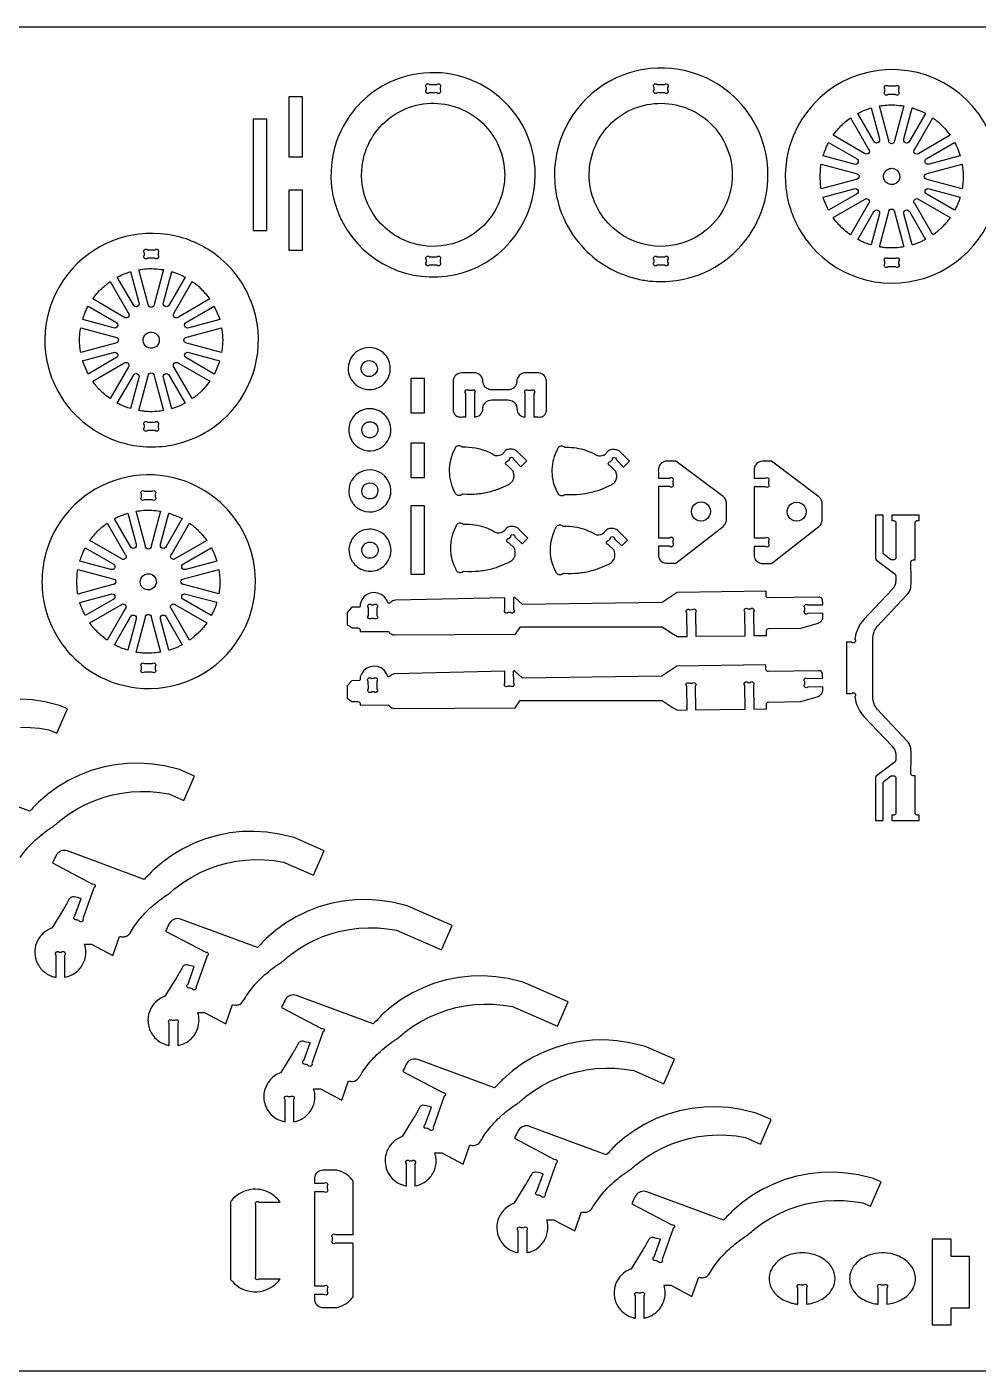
# Model space of a CAD drawing. Extents: x -812 to 928, y -560 to 383.
# Drawn here: x -432 to 236, y -560 to 383 of the extents above; entities that cross this region are included whole.
import ezdxf

# ---------------------------------------------------------------- set-up
doc = ezdxf.new("R2010")
doc.units = 0
doc.header["$MEASUREMENT"] = 0
doc.layers.get('0').update_dxf_attribs({"linetype": 'CONTINUOUS'})
doc.layers.add('SECTIONCUTEDGES', color=18, linetype='CONTINUOUS')

msp = doc.modelspace()

# ---------------------------------------------------------------- linework, layer by layer
msp.add_lwpolyline([(928.1, -559.86), (-812.09, -559.86), (-812.09, 383.42), (928.1, 383.42)], close=True)
at = {"layer": 'SECTIONCUTEDGES'}
for points in [[(-207.09, 240.46, 0.331784), (-126.56, 210.88, 0.331988), (-75.28, 279.6, 0.233331), (-103.37, 336.51, 0.233148), (-165.66, 348.86, 0.174605), (-205.49, 321.13, 0.237892), (-215.14, 257.22, 0.032676), (-211.67, 248.59, 0.03255)], [(-41, 227.75, 0.070963), (-24.45, 214.79, 0.069817), (-4.65, 206.8, 0.034745), (4.99, 205.1, 0.061427), (23.65, 205.42, 0.222532), (76.78, 240.09, 0.429696), (49.13, 345.34, 0.275209), (-27.42, 342.67, 0.274744), (-61.64, 274.02, 0.086691), (-55.37, 249.12, 0.086412)], [(114.32, 234.71, 0.325322), (198.16, 207.2, 0.325497), (250.07, 278.5, 0.371858), (186.07, 352.66, 0.371962), (103.38, 300.19, 0.115164), (101.2, 266.15, 0.115322)], [(-144.29, 337.07), (-149.61, 337.07, -1), (-151.73, 339.19), (-151.73, 340.95, -1), (-149.61, 343.07), (-144.29, 343.07, -1), (-142.17, 340.95), (-142.17, 339.19, -1)], [(10.15, 343.07), (15.47, 343.07, -1), (17.59, 340.95), (17.59, 339.19, -1), (15.47, 337.07), (10.15, 337.07, -1), (8.03, 339.19), (8.03, 340.95, -1)], [(172.19, 341.95), (177.51, 341.95, -1), (179.63, 339.83), (179.63, 338.07, -1), (177.51, 335.95), (172.19, 335.95, -1), (170.07, 338.07), (170.07, 339.83, -1)], [(-187.93, 250.54, -0.080134), (-194.89, 264.44, -0.146264), (-195.29, 293.35, -0.425215), (-131.49, 327.38, -0.425051), (-99.84, 262.34, -0.087626), (-108.51, 247.4, -0.085811), (-122.01, 236.05, -0.071707), (-134.85, 230.85, -0.130273), (-160.74, 231.31, -0.084944), (-175.8, 238.51, -0.082952)], [(-30.16, 253.57, -0.428721), (-11.19, 323.73, -0.428259), (58.02, 301.37, -0.400307), (36.73, 235.49, -0.399853)], [(160.35, 326.56), (166.18, 304.82, -1), (162.29, 303.21), (151.04, 322.69, -0.012176), (155.26, 324.7, -0.019565), (157.96, 325.78, -0.009363), (159.15, 326.18, 0.003121)], [(183.42, 327.94), (176.86, 303.43, -1), (172.76, 303.43), (166.19, 327.94, -0.057699), (176.94, 328.61, -0.024823)], [(198.6, 322.74), (187.32, 303.21, -1), (183.44, 304.82), (189.27, 326.59, 0.006199), (189.5, 326.54, -0.0186), (189.72, 326.48), (194.37, 324.77, -0.018388), (196.5, 323.78, 0.006129)], [(145.92, 319.55), (158.61, 297.57, -1), (155.72, 294.68), (133.75, 307.36, -0.014778), (136.7, 311.12, -0.028539), (140.14, 314.8, -0.018438), (142.28, 316.69, -0.011345)], [(215.87, 307.37), (193.9, 294.68, -1), (191, 297.58), (203.68, 319.54, 0.006303), (205.25, 318.41, -0.01891), (206.79, 317.25, -0.017187), (208.63, 315.62, -0.012321), (211.06, 313.21, -0.018926), (213.06, 310.96, -0.012469)], [(130.59, 302.26), (150.08, 291, -1), (148.47, 287.11), (126.74, 292.94, -0.012918), (128.08, 296.81, -0.018758), (129.17, 299.41, -0.010898), (129.87, 300.84, 0.003632)], [(222.88, 292.94), (201.14, 287.12, -1), (199.53, 291), (219.02, 302.26, -0.026072), (220.95, 298.22, -0.02074)], [(125.35, 287.1), (149.86, 280.53, -1), (149.86, 276.44), (125.36, 269.87, 0.006429), (125.06, 271.64, -0.01929), (124.81, 273.41), (124.55, 278.48), (124.81, 283.56, -0.018896), (125.06, 285.33, 0.006298)], [(176.99, 273.21, -0.761731), (170.24, 281.88, -0.761062), (180.49, 277.9, -0.135678), (179.39, 275.08, -0.135247)], [(224.27, 269.87), (199.76, 276.44, -1), (199.76, 280.53), (224.26, 287.1, -0.005477), (224.73, 283.37, -0.027167), (225.01, 278.76, -0.022163), (224.86, 274.89, -0.016966)], [(126.7, 264.02), (148.48, 269.85, -1), (150.09, 265.97), (130.6, 254.71, -0.020623), (127.71, 261.09, -0.019978), (126.82, 263.57, -0.019766), (126.76, 263.79, 0.006588)], [(219.03, 254.71), (199.53, 265.97, -1), (201.14, 269.85), (222.88, 264.03, -0.023422), (221.21, 259.38, -0.022486)], [(133.74, 249.6), (155.72, 262.29, -1), (158.62, 259.39), (145.93, 237.42, -0.019294), (141.76, 240.74, -0.045903), (135.69, 247.01, -0.008546), (134.78, 248.18, -0.007227)], [(151.04, 234.27), (162.29, 253.76, -1), (166.18, 252.15), (160.36, 230.41, -0.012234), (156.6, 231.71, -0.017991), (154.11, 232.75, -0.010478), (152.57, 233.5, 0.003492)], [(166.19, 229.02), (172.76, 253.54, -1), (176.86, 253.54), (183.42, 229.03, -0.013089), (179.04, 228.49, -0.036535), (172.31, 228.34, -0.015577), (169.6, 228.56, -0.012352)], [(189.27, 230.38), (183.44, 252.15, -1), (187.33, 253.76), (198.6, 234.24, 0.006248), (196.5, 233.19, -0.018746), (194.37, 232.2), (189.72, 230.49, -0.018599), (189.5, 230.43, 0.006199)], [(203.69, 237.42), (191, 259.39, -1), (193.9, 262.29), (215.87, 249.61, -0.014529), (212.62, 245.46, -0.022653), (210.34, 242.95), (206.79, 239.72, -0.018394), (205.25, 238.55, 0.006131)], [(-383.66, 99.67, 0.063566), (-365.9, 91.81, 0.120276), (-330.39, 90.02, 0.147825), (-292.08, 110.1, 0.278823), (-272.82, 185.3, 0.15407), (-298.25, 222.56, 0.113627), (-328.6, 236.85, 0.268788), (-400.23, 213.78, 0.26905), (-415.79, 140.23, 0.085445), (-404.01, 118.02, 0.083649), (-385.15, 100.61, 0.004404), (-384.41, 100.13, 0.004421)], [(-342.2, 221.07), (-347.52, 221.07, -1), (-349.64, 223.19), (-349.64, 224.95, -1), (-347.52, 227.07), (-342.2, 227.07, -1), (-340.08, 224.95), (-340.08, 223.19, -1)], [(-149.61, 222.13), (-144.29, 222.13, -1), (-142.17, 220.01), (-142.17, 218.26, -1), (-144.29, 216.13), (-149.61, 216.13, -1), (-151.73, 218.26), (-151.73, 220.01, -1)], [(10.15, 222.13), (15.47, 222.13, -1), (17.59, 220.01), (17.59, 218.26, -1), (15.47, 216.13), (10.15, 216.13, -1), (8.03, 218.26), (8.03, 220.01, -1)], [(177.51, 215.02), (172.19, 215.02, -1), (170.07, 217.14), (170.07, 218.89, -1), (172.19, 221.02), (177.51, 221.02, -1), (179.63, 218.89), (179.63, 217.14, -1)], [(-359.36, 211.68), (-353.53, 189.93, -1), (-357.41, 188.32), (-368.67, 207.81, -0.012176), (-364.45, 209.81, -0.019565), (-361.75, 210.89, -0.009363), (-360.55, 211.29, 0.003121)], [(-336.28, 213.06), (-342.85, 188.55, -1), (-346.95, 188.55), (-353.51, 213.05, -0.057699), (-342.76, 213.73, -0.024823)], [(-321.11, 207.85), (-332.38, 188.32, -1), (-336.27, 189.93), (-330.43, 211.71, 0.006199), (-330.21, 211.65, -0.0186), (-329.98, 211.59), (-325.33, 209.89, -0.018388), (-323.21, 208.9, 0.006129)], [(-373.78, 204.66), (-361.09, 182.69, -1), (-363.99, 179.79), (-385.96, 192.48, -0.014778), (-383, 196.24, -0.028539), (-379.56, 199.91, -0.018438), (-377.43, 201.8, -0.011345)], [(-303.83, 192.48), (-325.81, 179.79, -1), (-328.7, 182.69), (-316.02, 204.66, 0.006303), (-314.45, 203.53, -0.01891), (-312.92, 202.36, -0.017187), (-311.08, 200.74, -0.012321), (-308.65, 198.33, -0.018926), (-306.65, 196.08, -0.012469)], [(-389.12, 187.37), (-369.62, 176.12, -1), (-371.23, 172.23), (-392.96, 178.05, -0.012918), (-391.63, 181.92, -0.018758), (-390.54, 184.52, -0.010898), (-389.84, 185.95, 0.003632)], [(-296.82, 178.06), (-318.56, 172.23, -1), (-320.17, 176.12), (-300.69, 187.37, -0.026072), (-298.76, 183.34, -0.02074)], [(-394.36, 172.21), (-369.85, 165.65, -1), (-369.85, 161.55), (-394.35, 154.98, 0.006429), (-394.65, 156.75, -0.01929), (-394.9, 158.53), (-395.15, 163.6), (-394.9, 168.67, -0.018896), (-394.65, 170.45, 0.006298)], [(-295.44, 154.99), (-319.95, 161.55, -1), (-319.95, 165.65), (-295.44, 172.22, -0.005477), (-294.98, 168.49, -0.027167), (-294.7, 163.87, -0.022163), (-294.85, 160.01, -0.016966)], [(-342.71, 158.33, -0.520017), (-350.6, 163.34, -0.519794), (-343.2, 169.05, -0.315968), (-339.19, 163.86, -0.315775)], [(-393, 149.13), (-371.23, 154.97, -1), (-369.62, 151.08), (-389.11, 139.83, -0.020623), (-392, 146.2, -0.019978), (-392.89, 148.68, -0.019766), (-392.95, 148.91, 0.006588)], [(-300.68, 139.83), (-320.17, 151.08, -1), (-318.56, 154.97), (-296.83, 149.15, -0.023422), (-298.51, 144.46, -0.022807)], [(-202.26, 133.19, 0.155406), (-194.37, 129.11, 0.152514), (-185.41, 130.32, 0.115137), (-180.32, 134.32, 0.20973), (-177.22, 145.88, 0.510659), (-198.49, 156.82, 0.510196)], [(-385.96, 134.72), (-363.99, 147.41, -1), (-361.09, 144.51), (-373.77, 122.54, -0.024397), (-378.88, 126.68, -0.042082), (-384.02, 132.13, -0.010889), (-385, 133.41, 0.00363)], [(-316.01, 122.54), (-328.7, 144.51, -1), (-325.81, 147.41), (-303.84, 134.72, -0.014529), (-307.09, 130.57, -0.022653), (-309.37, 128.07), (-312.92, 124.84, -0.018394), (-314.45, 123.67, 0.006131)], [(-196.67, 140.7, -0.493086), (-193.3, 149.07, -0.496276), (-186.14, 143.63, -0.270598), (-189.01, 138.72, -0.267947), (-194.75, 138.77, -0.063066), (-195.83, 139.61, -0.063066)], [(-368.67, 119.38), (-357.41, 138.88, -1), (-353.53, 137.27), (-359.35, 115.53, -0.012234), (-363.1, 116.83, -0.017991), (-365.59, 117.87, -0.010478), (-367.14, 118.61, 0.003492)], [(-353.51, 114.14), (-346.95, 138.65, -1), (-342.85, 138.65), (-336.28, 114.15, -0.013089), (-340.67, 113.61, -0.036535), (-347.4, 113.45, -0.015577), (-350.11, 113.67, -0.012352)], [(-330.43, 115.49), (-336.27, 137.27, -1), (-332.38, 138.88), (-321.11, 119.36, 0.006248), (-323.21, 118.31, -0.018746), (-325.33, 117.31), (-329.98, 115.61, -0.018599), (-330.21, 115.55, 0.006199)], [(-124.14, 109.68), (-124.14, 126.27, -1), (-122.02, 128.39), (-120.11, 128.39, -1), (-117.99, 126.27), (-117.99, 109.68, 0.052408), (-116.24, 109.98, 0.128325), (-113.77, 111.43, 0.197605), (-112.04, 115.57, -0.097222), (-111.56, 117.94, -0.148336), (-109.43, 120.54, -0.139985), (-106.04, 121.63), (-94.24, 121.63, -0.145828), (-90.76, 120.47, -0.209993), (-88.31, 116.43, -0.026239), (-88.23, 115.34, 0.09194), (-87.81, 113.36, 0.131652), (-85.93, 110.91, 0.131653), (-83.07, 109.73, 0.024549), (-82.68, 109.69, -0.008181), (-82.29, 109.68), (-82.29, 126.27, -1), (-80.17, 128.39), (-78.41, 128.39, -1), (-76.29, 126.27), (-76.29, 109.68, -0.00462), (-72.51, 109.66, 0.14671), (-69.6, 110.49, 0.128813), (-68.11, 112.11, 0.116385), (-67.49, 114.46), (-67.49, 134.67, 0.17911), (-69.1, 138.72, 0.186027), (-72.86, 140.62, 0.012625), (-73.06, 140.63, 0.006307), (-73.47, 140.65), (-82.29, 140.65, 0.145828), (-85.77, 139.49, 0.209993), (-88.21, 135.45, 0.026239), (-88.3, 134.37, -0.09194), (-88.72, 132.39, -0.148336), (-90.85, 129.78, -0.139985), (-94.24, 128.7), (-106.04, 128.7, -0.145828), (-109.52, 129.86, -0.209993), (-111.97, 133.89, -0.026239), (-112.05, 134.98, 0.09194), (-112.47, 136.96, 0.148336), (-114.61, 139.56, 0.139985), (-117.99, 140.65), (-126.96, 140.65, 0.17911), (-131, 139.03, 0.186027), (-132.9, 135.28, 0.012625), (-132.92, 135.08, 0.006307), (-132.93, 134.67), (-132.93, 114.46, 0.17911), (-131.64, 111.23, 0.185411), (-128.64, 109.7, 0.029365), (-127.74, 109.66, -0.004893)], [(-201.36, 89.78, 0.32468), (-184.13, 87.88, 0.324261), (-176.96, 103.68, 0.315456), (-189.25, 115.32, 0.314906), (-204.41, 107.75, 0.16802), (-205.99, 98.24, 0.16772)], [(-340.08, 104.01), (-340.08, 102.25, -1), (-342.2, 100.13), (-347.52, 100.13, -1), (-349.64, 102.25), (-349.64, 104.01, -1), (-347.52, 106.13), (-342.2, 106.13, -1)], [(-195.81, 97.1, -0.342692), (-196.09, 103.89, -0.167354), (-192.86, 106.2, -0.066194), (-191.71, 106.38, -0.053141), (-190.28, 106.27, -0.194534), (-186.83, 104.05, -0.255691), (-186.2, 98.5, -0.265791), (-190.54, 95.1, -0.258961)], [(-90.86, 71.76), (-94.71, 75.65, -1), (-94.7, 78.65), (-93.45, 79.89, -1), (-90.45, 79.88), (-85.41, 74.79), (-81.33, 78.83), (-88.14, 85.69, 0.061834), (-89.13, 86.3, 0.071753), (-91.85, 87.07, 0.070796), (-93.94, 87.06, 0.180454), (-96.84, 85.47, 0.028701), (-97.53, 84.56, -0.064537), (-98.29, 83.7, -0.217452), (-102.73, 82.38, -0.017845), (-103.27, 82.47, -0.040508), (-103.5, 82.54, -0.048621), (-104.11, 82.85, 0.025713), (-106.49, 84.2, 0.05669), (-115.06, 87.33, 0.056735), (-124.11, 88.45), (-126.44, 88.4, -0.12534), (-126.65, 88.56, 0.109514), (-127.51, 89.2, 0.209609), (-130.13, 89.23, 0.125437), (-131.2, 88.4, 0.040174), (-131.42, 88.08, 0.008606), (-132.27, 86.49, 0.123368), (-135.72, 71.62, 0.12115), (-131.75, 56.6, 0.018916), (-131.34, 55.91, 0.113433), (-130.66, 55.25, 0.1368), (-128.82, 54.74, 0.136799), (-126.97, 55.25, 0.077822), (-126.72, 55.47, -0.14103), (-126.43, 55.65), (-123.24, 55.5, 0.039745), (-113.49, 56.06, 0.041404), (-104.34, 58.1, 0.004978), (-102.33, 58.75, 0.009757), (-101.31, 59.11), (-95.59, 61.53, 0.025645), (-93.36, 62.72, 0.123538), (-91.14, 64.95, 0.094777), (-90.28, 67.32, 0.094759), (-90.36, 69.84, 0.002266), (-90.71, 71.39, 0.072469)], [(-18.78, 71.52), (-22.64, 75.41, -1), (-22.62, 78.41), (-21.37, 79.64, -1), (-18.37, 79.63), (-13.33, 74.54), (-9.25, 78.58), (-16.06, 85.45, 0.061834), (-17.05, 86.05, 0.071753), (-19.77, 86.83, 0.070796), (-21.86, 86.81, 0.180454), (-24.76, 85.22, 0.028701), (-25.45, 84.31, -0.064537), (-26.21, 83.45, -0.217452), (-30.65, 82.13, -0.101565), (-32.08, 82.64, 0.041153), (-37.52, 85.34, 0.046108), (-44.65, 87.44, 0.046145), (-52.03, 88.2), (-54.36, 88.16, -0.125395), (-54.63, 88.35, 0.143049), (-55.74, 89.07, 0.126432), (-57.4, 89.14, 0.126548), (-58.88, 88.4, 0.084828), (-59.36, 87.82, 0.021693), (-60.67, 85.26, 0.112451), (-63.64, 71.1, 0.11463), (-60.19, 57.32, 0.017441), (-59.3, 55.72, 0.121465), (-58.58, 55, 0.1368), (-56.74, 54.49, 0.136799), (-54.89, 55, 0.077822), (-54.64, 55.22, -0.14103), (-54.36, 55.4), (-51.16, 55.25, 0.039745), (-41.61, 55.79, 0.039745), (-32.27, 57.85, 0.006634), (-30.45, 58.43, 0.009757), (-29.23, 58.86), (-23.52, 61.28, 0.025645), (-21.28, 62.47, 0.123538), (-19.07, 64.7, 0.094777), (-18.23, 67.01, 0.090384), (-18.28, 69.59, 0.012931), (-18.66, 71.21, 0.06611)], [(11.09, 66.79), (19.01, 66.79, -1), (21.13, 64.66), (21.13, 62.91, -1), (19.01, 60.79), (11.09, 60.79), (11.09, 24.93), (19.01, 24.93, -1), (21.13, 22.81), (21.13, 21.05, -1), (19.01, 18.93), (11.09, 18.93, 0.001297), (11.1, 12.86, 0.098998), (11.56, 10.65, 0.147443), (13.71, 8.06, 0.140954), (17.06, 7), (23.33, 7), (56.6, 32.93, 0.106822), (58.26, 35.04, 0.106822), (58.9, 37.64), (58.9, 49.07, 0.109057), (58.23, 51.72, 0.109056), (56.51, 53.85), (23.33, 78.71), (17.06, 78.71, 0.17911), (13.02, 77.1, 0.186027), (11.12, 73.35, 0.027942), (11.06, 72.04, -0.002697)], [(78.25, 66.68), (86.17, 66.68, -1), (88.29, 64.56), (88.29, 62.8, -1), (86.17, 60.68), (78.25, 60.68), (78.25, 24.82), (86.17, 24.82, -1), (88.29, 22.7), (88.29, 20.94, -1), (86.17, 18.82), (78.25, 18.82, 0.001297), (78.27, 12.75, 0.098998), (78.72, 10.54, 0.147443), (80.87, 7.95, 0.140954), (84.23, 6.89), (90.49, 6.89), (123.76, 32.82, 0.106822), (125.42, 34.93, 0.106822), (126.06, 37.53), (126.06, 48.96, 0.109057), (125.39, 51.61, 0.109056), (123.67, 53.74), (90.49, 78.61), (84.23, 78.61, 0.17911), (80.18, 76.99, 0.186027), (78.28, 73.24, 0.027942), (78.22, 71.93, -0.002697)], [(-400.67, -57.77, 0.086412), (-379.91, -73.03, 0.086691), (-355.3, -80.34, 0.274319), (-285.41, -49.14, 0.379188), (-296.26, 49.63, 0.257222), (-366.62, 66.33, 0.257249), (-418.33, 15.78, 0.132982), (-419.46, -23.39, 0.132968)], [(-201.85, 47.33, 0.908245), (-179.16, 66.04, 0.907727), (-205.02, 52.03, 0.048368), (-203.67, 49.54, 0.048083)], [(-349.52, 57.55), (-344.2, 57.55, -1), (-342.08, 55.43), (-342.08, 53.67, -1), (-344.2, 51.55), (-349.52, 51.55, -1), (-351.64, 53.67), (-351.64, 55.43, -1)], [(-197.08, 57.48, -0.32992), (-193.34, 63.11, -0.330155), (-186.86, 61.17, -0.311912), (-186.62, 54.78, -0.306946), (-192.57, 52.22, -0.144672), (-195.32, 53.63, -0.191691)], [(-361.36, 42.16), (-355.53, 20.41, -1), (-359.42, 18.8), (-370.67, 38.28, -0.012176), (-366.45, 40.29, -0.019565), (-363.75, 41.37, -0.009363), (-362.56, 41.77, 0.003121)], [(-338.29, 43.54), (-344.85, 19.03, -1), (-348.95, 19.03), (-355.52, 43.53, -0.057699), (-344.76, 44.2, -0.024823)], [(-323.11, 38.33), (-334.38, 18.8, -1), (-338.27, 20.41), (-332.44, 42.19, 0.006199), (-332.21, 42.13, -0.0186), (-331.99, 42.07), (-327.34, 40.37, -0.018388), (-325.21, 39.38, 0.006129)], [(174.89, -173.54), (194.15, -173.54), (194.15, -169.71), (192.76, -169.71, -0.414214), (191.26, -168.21), (191.26, -142.11), (189.89, -142.11, -0.414214), (188.39, -140.61), (188.39, -139.71, -0.001328), (188.44, -127.83, 0.00959), (188.39, -124.26, 0.08671), (187.67, -120.78, 0.086806), (185.81, -117.76), (164.68, -95.38, -0.09411), (162.48, -91.56, -0.083078), (161.64, -86.64, -0.000752), (161.61, -66.37, -0.000752), (161.64, -46.1, -0.083078), (162.48, -41.19, -0.09411), (164.68, -37.36), (185.81, -14.98, 0.086806), (187.67, -11.96, 0.08671), (188.39, -8.48, 0.00959), (188.44, -4.91, -0.001329), (188.39, 6.97), (188.39, 7.87, -0.414214), (189.89, 9.37), (191.26, 9.37), (191.26, 35.47, -0.414214), (192.76, 36.97), (194.15, 36.97), (194.15, 40.8), (174.89, 40.8), (174.89, 36.97), (176.28, 36.97, -0.414214), (177.78, 35.47), (177.78, 10.87, -0.414214), (176.28, 9.37), (174.96, 9.37, -0.164223), (174.05, 9.68), (169.48, 13.16, -0.234068), (168.89, 14.36), (168.89, 40.8), (163.58, 40.8), (163.58, 10.47, 0.235486), (164.18, 9.27), (177.18, -0.53, -0.235486), (177.78, -1.72), (177.78, -4.77, -0.071048), (177.24, -7.88, -0.078973), (175.94, -10.4, -0.015763), (175.7, -10.72, -0.007881), (175.17, -11.33), (155.33, -32.35, 0.07388), (151.22, -38.45, 0.076866), (149.19, -45.21, 0.023417), (149.04, -46.04), (149.04, -46.32, -1), (146.92, -48.44), (143.12, -48.44), (143.12, -84.3), (146.92, -84.3, -1), (149.04, -86.42), (149.04, -86.7, 0.037161), (149.4, -88.83, 0.069854), (151.51, -94.89, 0.066871), (155.33, -100.39), (175.17, -121.41, -0.071048), (176.95, -124.11, -0.08294), (177.7, -126.77, -0.011822), (177.74, -127.25, -0.007881), (177.78, -127.97), (177.78, -131.02, -0.235486), (177.18, -132.22), (164.18, -142.02, 0.235486), (163.58, -143.21), (163.58, -173.54), (168.89, -173.54), (168.89, -147.1, -0.234068), (169.48, -145.91), (174.05, -142.42, -0.164223), (174.96, -142.11), (176.28, -142.11, -0.414214), (177.78, -143.61), (177.78, -168.21, -0.414214), (176.28, -169.71), (174.89, -169.71)], [(-375.78, 35.14), (-363.09, 13.17, -1), (-365.99, 10.27), (-387.96, 22.95, -0.014778), (-385.01, 26.71, -0.028539), (-381.57, 30.39, -0.018438), (-379.43, 32.28, -0.011345)], [(-305.84, 22.96), (-327.81, 10.27, -1), (-330.71, 13.17), (-318.02, 35.14, 0.006303), (-316.46, 34.01, -0.01891), (-314.92, 32.84, -0.017187), (-313.08, 31.22, -0.012321), (-310.65, 28.81, -0.018926), (-308.65, 26.56, -0.012469)], [(-196.4, 2.31, 0.094401), (-191.19, 1.39, 0.170768), (-181.93, 4.79, 0.464229), (-181.67, 27.34, 0.464136), (-203.95, 23.84, 0.259519), (-204.49, 9.59, 0.186569)], [(-89.97, 17.56), (-93.83, 21.45, -1), (-93.81, 24.45), (-92.57, 25.68, -1), (-89.57, 25.67), (-84.52, 20.58), (-80.44, 24.62), (-87.25, 31.49, 0.061834), (-88.24, 32.09, 0.071753), (-90.96, 32.87, 0.070796), (-93.05, 32.85, 0.180454), (-95.95, 31.26, 0.028701), (-96.65, 30.35, -0.064537), (-97.4, 29.49, -0.217452), (-101.84, 28.17, -0.101565), (-103.27, 28.68, 0.041153), (-108.71, 31.38, 0.046108), (-115.84, 33.48, 0.046145), (-123.22, 34.24), (-125.55, 34.2, -0.12534), (-125.77, 34.35, 0.109514), (-126.62, 34.99, 0.146598), (-128.39, 35.23, 0.139937), (-130.08, 34.44, 0.084828), (-130.55, 33.86, 0.021693), (-131.86, 31.3, 0.124471), (-134.79, 15.5, 0.096115), (-131.86, 4.34, 0.005797), (-130.81, 2.21, 0.187127), (-129.19, 0.76, 0.113295), (-127.6, 0.55, 0.113567), (-126.09, 1.04, 0.077822), (-125.83, 1.26, -0.14103), (-125.55, 1.44), (-122.35, 1.29, 0.039745), (-112.8, 1.84, 0.039745), (-103.46, 3.89, 0.006634), (-101.64, 4.47, 0.009757), (-100.42, 4.9), (-94.71, 7.32, 0.025645), (-92.47, 8.51, 0.123538), (-90.26, 10.74, 0.094777), (-89.42, 13.05, 0.090384), (-89.47, 15.63, 0.012931), (-89.85, 17.25, 0.06611)], [(-20.04, 16.16), (-23.89, 20.05, -1), (-23.88, 23.05), (-22.63, 24.29, -1), (-19.63, 24.27), (-14.58, 19.18), (-10.51, 23.22), (-17.32, 30.09, 0.061834), (-18.3, 30.69, 0.071753), (-21.02, 31.47, 0.070796), (-23.12, 31.46, 0.180454), (-26.02, 29.86, 0.028701), (-26.71, 28.95, -0.064537), (-27.47, 28.09, -0.217452), (-31.9, 26.77, -0.101565), (-33.34, 27.28, 0.041153), (-38.78, 29.98, 0.046108), (-45.91, 32.08, 0.046145), (-53.29, 32.84), (-55.61, 32.8, -0.141443), (-55.9, 33.01, 0.105545), (-56.39, 33.44, 0.153336), (-58.33, 33.83, 0.153374), (-60.14, 33.04, 0.08355), (-60.56, 32.53, 0.02938), (-62.37, 28.91, 0.110293), (-64.92, 15.33, 0.110294), (-61.45, 1.96, 0.017441), (-60.55, 0.36, 0.121465), (-59.84, -0.35, 0.1368), (-58, -0.87, 0.136799), (-56.15, -0.35, 0.077822), (-55.9, -0.14, -0.14103), (-55.61, 0.05), (-52.42, -0.11, 0.039745), (-42.87, 0.44, 0.039745), (-33.52, 2.49, 0.006634), (-31.71, 3.07, 0.009757), (-30.49, 3.51), (-24.77, 5.92, 0.025645), (-22.54, 7.12, 0.123538), (-20.32, 9.34, 0.094777), (-19.48, 11.66, 0.090384), (-19.54, 14.23, 0.012931), (-19.91, 15.86, 0.06611)], [(-189.37, 10.85, -0.43575), (-196.8, 14.63, -0.436868), (-192.48, 21.74, -0.391916), (-185.87, 17.73, -0.393)], [(-391.12, 17.85), (-371.62, 6.59, -1), (-373.23, 2.71), (-394.97, 8.53, -0.012918), (-393.63, 12.4, -0.018758), (-392.54, 15, -0.010898), (-391.84, 16.43, 0.003632)], [(-298.82, 8.54), (-320.57, 2.71, -1), (-322.18, 6.6), (-302.69, 17.85, -0.026072), (-300.76, 13.81, -0.02074)], [(-396.36, 2.69), (-371.85, -3.87, -1), (-371.85, -7.97), (-396.35, -14.54, 0.006429), (-396.65, -12.77, -0.01929), (-396.9, -10.99), (-397.16, -5.92), (-396.9, -0.85, -0.018896), (-396.65, 0.92, 0.006298)], [(-297.44, -14.53), (-321.95, -7.97, -1), (-321.95, -3.87), (-297.45, 2.69, -0.035509), (-296.73, -5.21, -0.037792), (-297.15, -12.65, -0.007975), (-297.29, -13.59, 0.002658)], [(-352.58, -6.51, -0.704491), (-342.89, -1.92, -0.705318), (-347.48, -11.6, -0.172802), (-350.95, -9.96, -0.173371)], [(-395.01, -20.39), (-373.23, -14.55, -1), (-371.62, -18.44), (-391.11, -29.69, -0.020623), (-394, -23.32, -0.019978), (-394.89, -20.84, -0.019766), (-394.95, -20.61, 0.006588)], [(-302.68, -29.69), (-322.18, -18.44, -1), (-320.57, -14.55), (-298.83, -20.37, -0.023422), (-300.51, -25.06, -0.022807)], [(-203.88, -38.38), (-199.75, -38.35, -0.414214), (-198.24, -39.84), (-198.23, -40.87), (-178.26, -40.74, -0.179261), (-178.09, -40.92, 0.072339), (-177.86, -41.33, 0.106772), (-176.24, -42.67, 0.104923), (-174.18, -43.24), (-89.29, -42.67), (-85.77, -37.58), (13.75, -37.58), (21.63, -42.7), (24.54, -44.35), (31.3, -44.29), (31.1, -27.67, -1), (33.19, -25.53), (34.95, -25.5, -1), (37.1, -27.6), (37.3, -44.22), (72.08, -43.78), (71.84, -27.11, -1), (73.93, -24.96), (75.69, -24.94, -1), (77.84, -27.03), (78.08, -43.72), (87.08, -43.58), (87.03, -40.3, -0.414143), (88.5, -38.78), (111.15, -38.42), (122.6, -35.15, 0.116099), (125.03, -33.75, 0.123161), (126.46, -31.51, 0.093814), (126.62, -30.31, -0.008595), (126.55, -28.06), (116.07, -28.23, -1), (113.91, -26.14), (113.88, -24.39, -1), (115.97, -22.23), (126.48, -22.06, 0.008792), (126.35, -19.11, 0.293453), (124.75, -16.93, 0.051082), (124.3, -16.81, 0.039322), (123.71, -16.76), (88.21, -17.33, -0.414353), (86.69, -15.85), (86.64, -12.57), (24.21, -13.5), (13.7, -20.52), (-84.17, -21.98), (-89.59, -16.95, 0.116141), (-89.8, -16.92, -0.019273), (-90.67, -16.98), (-90.57, -25.36, -1), (-92.66, -27.5), (-94.42, -27.52, -1), (-96.57, -25.43), (-96.67, -17.12), (-173.62, -18.91, 0.129415), (-176.1, -19.71, 0.061161), (-177.26, -20.67, -0.183348), (-178.11, -21.07, -0.251847), (-178.76, -20.8), (-179.79, -18.4), (-181.41, -16.36), (-183.5, -14.8), (-185.92, -13.84), (-188.51, -13.54), (-191.09, -13.92), (-193.48, -14.95), (-195.53, -16.57), (-197.08, -18.66), (-198.04, -21.08, 0.044207), (-198.19, -21.99, -0.011454), (-198.35, -23.67), (-203.98, -23.76), (-207.3, -27.46), (-207.24, -36.05)], [(-387.96, -34.8), (-365.99, -22.11, -1), (-363.09, -25.01), (-375.78, -46.98, -0.019294), (-379.95, -43.67, -0.045903), (-386.02, -37.4, -0.008546), (-386.93, -36.22, -0.007227)], [(-318.02, -46.99), (-330.71, -25.01, -1), (-327.81, -22.11), (-305.84, -34.8, -0.014529), (-309.09, -38.95, -0.022653), (-311.37, -41.45), (-314.92, -44.68, -0.018394), (-316.46, -45.85, 0.006131)], [(-190.33, -22.09), (-188.57, -22.08, -1), (-186.44, -24.19), (-186.4, -29.51, -1), (-188.51, -31.64), (-190.27, -31.66, -1), (-192.4, -29.55), (-192.44, -24.23, -1)], [(-370.67, -50.14), (-359.42, -30.64, -1), (-355.53, -32.25), (-361.35, -53.99, -0.012234), (-365.1, -52.69, -0.017991), (-367.6, -51.66, -0.010478), (-369.14, -50.91, 0.003492)], [(-355.51, -55.38), (-348.95, -30.87, -1), (-344.85, -30.87), (-338.29, -55.37, -0.013089), (-342.67, -55.91, -0.036535), (-349.4, -56.07, -0.015577), (-352.11, -55.85, -0.012352)], [(-332.43, -54.03), (-338.27, -32.25, -1), (-334.38, -30.64), (-323.11, -50.16, 0.006248), (-325.21, -51.21, -0.018746), (-327.34, -52.21), (-331.99, -53.91, -0.018599), (-332.21, -53.97, 0.006199)], [(-351.64, -67.27), (-351.64, -65.51, -1), (-349.52, -63.39), (-344.2, -63.39, -1), (-342.08, -65.51), (-342.08, -67.27, -1), (-344.2, -69.39), (-349.52, -69.39, -1)], [(-203.95, -90.01), (-199.82, -89.98, -0.414214), (-198.31, -91.47), (-198.3, -92.5), (-178.33, -92.37, -0.179261), (-178.16, -92.55, 0.072339), (-177.93, -92.95, 0.106772), (-176.31, -94.3, 0.104923), (-174.25, -94.87), (-89.36, -94.3), (-85.84, -89.21), (13.68, -89.21), (21.56, -94.33), (24.47, -95.98), (31.24, -95.92), (31.03, -79.3, -1), (33.12, -77.16), (34.88, -77.13, -1), (37.03, -79.23), (37.24, -95.85), (72.01, -95.41), (71.78, -78.74, -1), (73.87, -76.59), (75.62, -76.57, -1), (77.77, -78.66), (78.01, -95.35), (87.01, -95.21), (86.96, -91.93, -0.414143), (88.43, -90.41), (111.08, -90.04), (122.53, -86.78, 0.116099), (124.96, -85.38, 0.123161), (126.39, -83.14, 0.093814), (126.55, -81.94, -0.008595), (126.48, -79.69), (116, -79.86, -1), (113.85, -77.77), (113.82, -76.02, -1), (115.9, -73.86), (126.42, -73.69, 0.008792), (126.28, -70.74, 0.293453), (124.68, -68.56, 0.051082), (124.24, -68.44, 0.039322), (123.64, -68.39), (88.15, -68.96, -0.414353), (86.62, -67.48), (86.57, -64.2), (24.14, -65.13), (13.63, -72.15), (-84.23, -73.6), (-89.65, -68.58, 0.116141), (-89.87, -68.55, -0.019273), (-90.74, -68.61), (-90.64, -76.98, -1), (-92.73, -79.13), (-94.49, -79.15, -1), (-96.64, -77.06), (-96.74, -68.74), (-173.69, -70.54, 0.129415), (-176.17, -71.33, 0.061161), (-177.33, -72.29, -0.183348), (-178.18, -72.7, -0.251847), (-178.82, -72.43), (-179.86, -70.03), (-181.47, -67.99), (-183.57, -66.43), (-185.99, -65.47), (-188.58, -65.17), (-191.16, -65.55), (-193.55, -66.58), (-195.59, -68.2), (-197.15, -70.29), (-198.11, -72.71, 0.044207), (-198.26, -73.61, -0.011454), (-198.41, -75.3), (-204.05, -75.39), (-207.37, -79.08), (-207.31, -87.68)], [(-190.4, -73.72), (-188.64, -73.71, -1), (-186.51, -75.82), (-186.47, -81.14, -1), (-188.58, -83.27), (-190.33, -83.28, -1), (-192.47, -81.18), (-192.5, -75.86, -1)], [(-411.65, -283.52), (-411.65, -267.97, -1), (-409.53, -265.84), (-407.77, -265.84, -1), (-405.65, -267.97), (-405.65, -283.52, 0.059141), (-401.08, -282.06, 0.121388), (-394.48, -276.83, 0.121883), (-391.04, -269.06, 0.118656), (-391.58, -260.36), (-386.8, -260.36), (-371.9, -268.23), (-367.13, -254.77, 0.110316), (-364.06, -255.11, 0.121881), (-361.43, -254.14, 0.112814), (-359.51, -252.07, -0.038886), (-353.11, -242.79, -0.039453), (-345.32, -234.59, -0.033728), (-334.91, -226.44, -0.013715), (-333.74, -225.69, 0.024577), (-332.58, -224.91, 0.026089), (-330.78, -223.42, -0.020061), (-327.48, -220.61), (-322.1, -216.69), (-316.44, -213.17), (-310.55, -210.07), (-304.45, -207.39), (-298.17, -205.16), (-291.75, -203.38), (-285.21, -202.07), (-278.61, -201.23), (-271.95, -200.87), (-265.29, -200.99), (-258.66, -201.58), (-252.08, -202.65), (-231.04, -211.85), (-223.54, -194.7), (-244.58, -185.5), (-255.1, -183.03), (-263.7, -181.7), (-272.39, -181.11), (-281.1, -181.29), (-289.75, -182.22), (-298.3, -183.89), (-306.67, -186.3), (-314.79, -189.43), (-322.62, -193.25), (-330.08, -197.73), (-337.13, -202.85), (-343.7, -208.56, 0.013028), (-344.93, -209.79, -0.002171), (-349.76, -214.81), (-403.65, -194.85, 0.161142), (-407.96, -194.85, 0.167596), (-411.26, -197.37, 0.03262), (-411.91, -198.5, -0.002417), (-414.24, -203.19), (-386.06, -218.07, -1), (-385.05, -220.66), (-392.79, -242.47, -1), (-395.57, -243.73), (-397.2, -243.08, -1), (-398.41, -240.4), (-394.08, -228.18, 0.000984), (-399, -227, 0.161021), (-400.84, -227.16, 0.167951), (-402.36, -228.54, -0.009744), (-406.38, -235.58), (-414.67, -248.96, -0.104608), (-414.92, -249.09, 0.035992), (-416.02, -249.5, 0.199431), (-425.45, -259.59, 0.200046), (-424.94, -273.34, 0.109657), (-420.22, -279.54, 0.110065), (-413.34, -283.15, 0.017881), (-412.5, -283.34, -0.00596)], [(-332.25, -331.35), (-332.25, -315.8, -1), (-330.12, -313.68), (-328.37, -313.68, -1), (-326.25, -315.8), (-326.25, -331.35, 0.020963), (-323.62, -330.66, 0.061647), (-319.94, -329, 0.157927), (-312.74, -320.65, 0.157202), (-311.78, -309.62, 0.017201), (-311.97, -308.91, -0.005733), (-312.18, -308.19), (-307.39, -308.19), (-292.5, -316.06), (-287.72, -302.6, 0.09929), (-284.85, -302.98, 0.116244), (-282.49, -302.25, 0.12564), (-280.26, -300.05, -0.015905), (-277.11, -295.17, -0.056835), (-266.29, -282.78, -0.035533), (-255.51, -274.27, -0.013715), (-254.33, -273.52, 0.024577), (-253.17, -272.74, 0.026089), (-251.38, -271.25, -0.020061), (-248.08, -268.45), (-242.69, -264.53), (-237.04, -261.01), (-231.14, -257.9), (-225.04, -255.22), (-218.76, -252.99), (-212.34, -251.22), (-205.81, -249.91), (-199.2, -249.07), (-192.55, -248.71), (-185.89, -248.82), (-179.25, -249.42), (-172.68, -250.48), (-141.12, -264.28), (-133.62, -247.14), (-165.18, -233.34), (-175.7, -230.86), (-184.3, -229.53), (-192.99, -228.95), (-201.69, -229.12), (-210.35, -230.05), (-218.89, -231.73), (-227.26, -234.14), (-235.39, -237.26), (-243.21, -241.08), (-250.67, -245.57), (-257.72, -250.68), (-264.3, -256.39, 0.013028), (-265.53, -257.62, -0.002171), (-270.35, -262.65), (-324.25, -242.69, 0.161142), (-328.56, -242.69, 0.167596), (-331.86, -245.2, 0.03262), (-332.51, -246.34, -0.002417), (-334.84, -251.02), (-306.65, -265.91, -1), (-305.64, -268.49), (-313.38, -290.3, -1), (-316.17, -291.56), (-317.8, -290.91, -1), (-319.01, -288.23), (-314.67, -276.01, 0.000984), (-319.6, -274.83, 0.161021), (-321.44, -274.99, 0.167951), (-322.95, -276.37, -0.009744), (-326.98, -283.42), (-335.26, -296.79, -0.129096), (-335.55, -296.92, 0.054431), (-335.86, -297.01, 0.156273), (-344.44, -304.23, 0.217069), (-346.41, -318.87, 0.133361), (-341.48, -326.74, 0.130475), (-333.1, -331.19, 0.013414), (-332.67, -331.27, -0.004471)], [(-250.93, -384.93), (-250.93, -369.37, -1), (-248.81, -367.25), (-247.05, -367.25, -1), (-244.93, -369.37), (-244.93, -384.93, 0.020963), (-242.3, -384.24, 0.061647), (-238.62, -382.58, 0.206484), (-230.36, -370.95, 0.112398), (-230.46, -363.2, 0.012711), (-230.66, -362.48, -0.004237), (-230.86, -361.77), (-226.08, -361.77), (-211.18, -369.64), (-206.4, -356.18, 0.10429), (-203.49, -356.53, 0.22206), (-199.16, -354.03, 0.018768), (-198.07, -352.34, -0.030198), (-193.56, -345.68, -0.042786), (-185.32, -336.67, -0.036783), (-174.19, -327.85, -0.013715), (-173.02, -327.09, 0.024577), (-171.86, -326.32, 0.026089), (-170.06, -324.83, -0.020061), (-166.76, -322.02), (-161.38, -318.1), (-155.72, -314.58), (-149.83, -311.47), (-143.72, -308.8), (-137.45, -306.57), (-131.03, -304.79), (-124.49, -303.48), (-117.88, -302.64), (-111.23, -302.28), (-104.57, -302.4), (-97.93, -302.99), (-91.36, -304.06), (-59.8, -317.86), (-52.3, -300.71), (-83.86, -286.91), (-94.38, -284.44), (-102.98, -283.1), (-111.67, -282.52), (-120.38, -282.7), (-129.03, -283.62), (-137.58, -285.3), (-145.94, -287.71), (-154.07, -290.84), (-161.89, -294.66), (-169.36, -299.14), (-176.4, -304.26), (-182.98, -309.96, 0.013028), (-184.21, -311.19, -0.002171), (-189.04, -316.22), (-242.93, -296.26, 0.161142), (-247.24, -296.26, 0.167596), (-250.54, -298.78, 0.03262), (-251.19, -299.91, -0.002417), (-253.52, -304.6), (-225.34, -319.48, -1), (-224.33, -322.07), (-232.06, -343.88, -1), (-234.85, -345.14), (-236.48, -344.49, -1), (-237.69, -341.81), (-233.36, -329.58, 0.000984), (-238.28, -328.4, 0.161021), (-240.12, -328.56, 0.167951), (-241.64, -329.94, -0.009744), (-245.66, -336.99), (-253.94, -350.36, -0.102289), (-254.2, -350.5, 0.030824), (-255.3, -350.91, 0.147127), (-262.89, -357.38, 0.192634), (-265.5, -370.83, 0.079328), (-263.67, -375.88, 0.142426), (-256.52, -382.99, 0.04156), (-254.02, -384.09, 0.035326)], [(-165.78, -429.89), (-165.78, -414.34, -1), (-163.66, -412.22), (-161.91, -412.22, -1), (-159.78, -414.34), (-159.78, -429.89, 0.022698), (-156.85, -429.11, 0.051188), (-154.19, -427.96, 0.11815), (-147.83, -422.07, 0.121325), (-144.96, -414.14, 0.060016), (-145.01, -410.17, 0.034446), (-145.72, -406.73), (-140.93, -406.73), (-126.03, -414.6), (-121.26, -401.14, 0.110316), (-118.19, -401.48, 0.121881), (-115.57, -400.51, 0.112814), (-113.64, -398.44, -0.038886), (-107.25, -389.16, -0.039453), (-99.46, -380.96, -0.033728), (-89.05, -372.81, -0.013715), (-87.87, -372.06, 0.024577), (-86.71, -371.28, 0.026089), (-84.92, -369.79, -0.020061), (-81.62, -366.98), (-76.23, -363.07), (-70.58, -359.54), (-64.68, -356.44), (-58.58, -353.76), (-52.3, -351.53), (-45.88, -349.75), (-39.35, -348.44), (-32.74, -347.61), (-26.09, -347.24), (-19.43, -347.36), (-12.79, -347.95), (-6.21, -349.02), (14.82, -358.22), (22.32, -341.07), (1.29, -331.87), (-9.24, -329.4), (-17.84, -328.07), (-26.53, -327.49), (-35.23, -327.66), (-43.89, -328.59), (-52.43, -330.26), (-60.8, -332.67), (-68.93, -335.8), (-76.75, -339.62), (-84.21, -344.11), (-91.26, -349.22), (-97.84, -354.93, 0.013028), (-99.07, -356.16, -0.002171), (-103.89, -361.18), (-157.79, -341.22, 0.161142), (-162.1, -341.22, 0.167596), (-165.4, -343.74, 0.03262), (-166.05, -344.88, -0.002417), (-168.38, -349.56), (-140.19, -364.45, -1), (-139.18, -367.03), (-146.92, -388.84, -1), (-149.71, -390.1), (-151.33, -389.45, -1), (-152.55, -386.77), (-148.21, -374.55, 0.000984), (-153.14, -373.37, 0.161021), (-154.98, -373.53, 0.167951), (-156.49, -374.91, -0.009744), (-160.52, -381.96), (-168.8, -395.33, -0.104608), (-169.06, -395.46, 0.035992), (-170.16, -395.87, 0.223397), (-180.02, -407.45, 0.161561), (-179.4, -418.96, 0.100402), (-175.73, -424.62, 0.094867), (-169.87, -428.69, 0.032757), (-168.47, -429.2, 0.017693)], [(-87.34, -476.77), (-87.34, -461.21, -1), (-85.22, -459.09), (-83.46, -459.09, -1), (-81.34, -461.21), (-81.34, -476.77, 0.020963), (-78.71, -476.08, 0.061647), (-75.03, -474.42, 0.220567), (-66.68, -461.96, 0.114184), (-67.27, -453.61), (-62.49, -453.61), (-47.59, -461.48), (-42.81, -448.02, 0.09929), (-39.95, -448.4, 0.116244), (-37.58, -447.67, 0.12564), (-35.35, -445.46, -0.015905), (-32.2, -440.59, -0.056835), (-21.38, -428.19, -0.035533), (-10.6, -419.69, -0.013715), (-9.42, -418.93, 0.024577), (-8.27, -418.16, 0.026089), (-6.47, -416.67, -0.020061), (-3.17, -413.86), (2.22, -409.94), (7.87, -406.42), (13.77, -403.31), (19.87, -400.64), (26.14, -398.41), (32.57, -396.63), (39.1, -395.32), (45.71, -394.48), (52.36, -394.12), (59.02, -394.24), (65.66, -394.83), (72.23, -395.9), (82.75, -400.5), (90.25, -383.35), (79.73, -378.75), (69.21, -376.28), (60.61, -374.94), (51.92, -374.36), (43.22, -374.54), (34.56, -375.46), (26.01, -377.14), (17.65, -379.55), (9.52, -382.68), (1.7, -386.5), (-5.77, -390.98), (-12.81, -396.1), (-19.39, -401.8, 0.013028), (-20.62, -403.03, -0.002171), (-25.44, -408.06), (-79.34, -388.1, 0.161142), (-83.65, -388.1, 0.167596), (-86.95, -390.62, 0.03262), (-87.6, -391.75, -0.002417), (-89.93, -396.44), (-61.74, -411.32, -1), (-60.74, -413.91), (-68.47, -435.72, -1), (-71.26, -436.98), (-72.89, -436.33, -1), (-74.1, -433.65), (-69.76, -421.42, 0.000984), (-74.69, -420.25, 0.161021), (-76.53, -420.4, 0.167951), (-78.04, -421.78, -0.009744), (-82.07, -428.83), (-90.35, -442.2, -0.104608), (-90.61, -442.34, 0.035992), (-91.71, -442.75, 0.217293), (-101.52, -453.99, 0.217842), (-99.45, -468.74, 0.098469), (-94.67, -473.72, 0.095737), (-88.19, -476.6, 0.013414), (-87.76, -476.69, -0.004471)], [(-203.14, -470.04), (-215.5, -470.04, -1), (-217.62, -467.92), (-217.62, -466.16, -1), (-215.5, -464.04), (-203.14, -464.04), (-203.14, -426.5, 0.084752), (-203.28, -426.24, 0.003619), (-203.99, -425.31, 0.092146), (-208.63, -421.21, 0.089566), (-214.59, -418.96, 0.008346), (-215.12, -418.87, 0.018717), (-215.35, -418.84), (-224.3, -418.84, 0.17911), (-228.38, -420.47, 0.186027), (-230.29, -424.25, 0.033765), (-230.36, -426.14, -0.008515), (-230.32, -428.04), (-223.48, -428.04, -1), (-221.36, -430.16), (-221.36, -431.92, -1), (-223.48, -434.04), (-230.32, -434.04), (-230.32, -500.04), (-223.48, -500.04, -1), (-221.36, -502.16), (-221.36, -503.92, -1), (-223.48, -506.04), (-230.32, -506.04, 0.0062), (-230.28, -509.49, 0.14327), (-229.3, -512.57, 0.122636), (-227.19, -514.47, 0.116385), (-224.3, -515.23), (-215.31, -515.23, 0.041427), (-213.44, -514.91, 0.057392), (-209.57, -513.42, 0.053517), (-206.53, -511.39, 0.053288), (-203.98, -508.74, 0.003544), (-203.28, -507.83, 0.084661), (-203.14, -507.58)], [(-5.06, -522.69), (-5.06, -507.13, -1), (-2.94, -505.01), (-1.18, -505.01, -1), (0.94, -507.13), (0.94, -522.69, 0.023138), (3.79, -521.92, 0.047803), (6.53, -520.75, 0.163928), (14.28, -512.37, 0.163128), (15.4, -500.96, 0.017201), (15.21, -500.24, -0.005733), (15.01, -499.53), (19.79, -499.53), (34.69, -507.4), (39.46, -493.94, 0.09929), (42.26, -494.31, 0.110758), (44.7, -493.59, 0.133074), (46.94, -491.4, -0.017801), (50.07, -486.51, -0.056835), (60.9, -474.11, -0.035533), (71.67, -465.61, -0.013715), (72.85, -464.85, 0.024577), (74.01, -464.08, 0.026089), (75.8, -462.59, -0.020061), (79.1, -459.78), (84.49, -455.86), (90.15, -452.34), (96.04, -449.23), (102.14, -446.56), (108.42, -444.33), (114.84, -442.55), (121.37, -441.24), (127.98, -440.4), (134.63, -440.04), (141.29, -440.16), (147.93, -440.75), (154.51, -441.82), (159.98, -444.21), (167.48, -427.07, -0.004535), (163.12, -425.11, 0.027218), (162.01, -424.67), (151.49, -422.2), (142.88, -420.87), (134.19, -420.28), (125.49, -420.46), (116.83, -421.39), (108.29, -423.06), (99.92, -425.47), (91.8, -428.6), (83.97, -432.42), (76.51, -436.9), (69.46, -442.02), (62.89, -447.72, 0.013028), (61.65, -448.95, -0.002171), (56.83, -453.98), (2.93, -434.02, 0.161142), (-1.37, -434.02, 0.167596), (-4.67, -436.54, 0.03262), (-5.33, -437.67, -0.002417), (-7.65, -442.36), (20.53, -457.24, -1), (21.54, -459.83), (13.8, -481.64, -1), (11.02, -482.9), (9.39, -482.25, -1), (8.17, -479.57), (12.51, -467.35, 0.000984), (7.58, -466.17, 0.161021), (5.75, -466.32, 0.167951), (4.23, -467.7, -0.009744), (0.2, -474.75), (-8.08, -488.12, -0.129096), (-8.37, -488.26, 0.054431), (-8.68, -488.34, 0.148247), (-16.94, -495.08, 0.286429), (-17.6, -513.96, 0.098121), (-12.99, -519.23, 0.098543), (-6.75, -522.32, 0.017881), (-5.91, -522.51, -0.00596)], [(-254.44, -495.26), (-269.2, -495.26, -1), (-271.33, -493.14), (-271.33, -443.31, -1), (-269.2, -441.19), (-254.44, -441.19, 0.038073), (-257.3, -438.01, 0.086225), (-263.24, -434.03, 0.165526), (-276.79, -432.81, 0.163078), (-288.46, -440.15, -0.003274), (-289.12, -440.96, 0.092926), (-289.25, -441.19), (-289.25, -495.26, 0.085175), (-289.13, -495.48, 0.019014), (-287.61, -497.27, 0.164246), (-275.55, -503.87, 0.225008), (-257.92, -499.05, 0.029293), (-256.34, -497.52, 0.021768)], [(108.98, -512.91), (108.98, -501.49, -1), (111.1, -499.37), (112.85, -499.37, -1), (114.98, -501.49), (114.98, -512.91, 0.027943), (119.48, -512.05, 0.074409), (126.07, -509.31, 0.105275), (132.45, -503.35, 0.255238), (133.99, -489.42, 0.121832), (129.19, -482.87, 0.099242), (120.47, -478.14, 0.118307), (107.04, -477.27, 0.090162), (97.88, -480.62, 0.113409), (91.36, -486.78, 0.265194), (90.34, -501.34, 0.119117), (95.54, -507.71, 0.097373), (104.54, -512.1, 0.01993), (105.99, -512.43, 0.009773)], [(165.42, -512.91), (165.42, -501.49, -1), (167.54, -499.37), (169.3, -499.37, -1), (171.42, -501.49), (171.42, -512.91, 0.098597), (182.25, -509.47, 0.122424), (188.99, -503.23, 0.107731), (191.33, -497.11, 0.150933), (190.06, -488.59, 0.107046), (185.57, -482.82, 0.088982), (177.96, -478.48, 0.074213), (169.92, -476.91, 0.070501), (161.33, -477.74, 0.135194), (150.04, -483.99, 0.127408), (145.9, -490.86, 0.198024), (147.01, -501.78, 0.122987), (153.2, -508.59, 0.051851), (157.9, -511.07, 0.050286), (163.17, -512.59, 0.014778), (164.29, -512.76, -0.004926)]]:
    msp.add_lwpolyline(points, format="xyb", close=True, dxfattribs=at)
for points in [[(-248.36, 334.28), (-248.36, 292.28), (-238.8, 292.28), (-238.8, 334.28)], [(-263.73, 240.62), (-263.73, 318.62), (-273.29, 318.62), (-273.29, 240.62)], [(-248.36, 226.83), (-238.8, 226.83), (-238.8, 268.83), (-248.36, 268.83)], [(-162.61, 112.62), (-153.04, 112.62), (-153.04, 136.62), (-162.61, 136.62)], [(-162.72, 67.32), (-153.16, 67.32), (-153.16, 91.32), (-162.72, 91.32)], [(-153.16, -0.62), (-153.16, 47.23), (-162.72, 47.23), (-162.72, -0.62)], [(34.49, 45.09), (35.16, 46.7), (36.22, 48.09), (37.61, 49.15), (39.22, 49.82), (40.96, 50.05), (42.69, 49.82), (44.3, 49.15), (45.69, 48.09), (46.76, 46.7), (47.42, 45.09), (47.65, 43.35), (47.42, 41.62), (46.76, 40.01), (45.69, 38.62), (44.3, 37.55), (42.69, 36.89), (40.96, 36.66), (39.22, 36.89), (37.61, 37.55), (36.22, 38.62), (35.16, 40.01), (34.49, 41.62), (34.26, 43.35)], [(101.65, 44.98), (102.32, 46.59), (103.38, 47.98), (104.77, 49.05), (106.38, 49.71), (108.12, 49.94), (109.85, 49.71), (111.46, 49.05), (112.85, 47.98), (113.92, 46.59), (114.59, 44.98), (114.81, 43.25), (114.59, 41.51), (113.92, 39.9), (112.85, 38.51), (111.46, 37.45), (109.85, 36.78), (108.12, 36.55), (106.38, 36.78), (104.77, 37.45), (103.38, 38.51), (102.32, 39.9), (101.65, 41.51), (101.42, 43.25)], [(216.67, -479.36), (216.67, -467.36), (203.29, -467.36), (203.29, -527.36), (216.67, -527.36), (216.67, -515.36), (229.49, -515.36), (229.49, -479.36)]]:
    msp.add_lwpolyline(points, close=True, dxfattribs=at)
for points in [[(-436.5, -108.07), (-429.84, -108.19), (-423.2, -108.78), (-416.63, -109.85), (-411.15, -112.25), (-403.65, -95.1, -0.004535), (-408.02, -93.14, 0.027218), (-409.13, -92.71), (-419.65, -90.23), (-428.25, -88.9), (-436.94, -88.32)], [(-436.88, -199.5, -0.056835), (-426.05, -187.11, -0.035533), (-415.27, -178.61, -0.013715), (-414.1, -177.85, 0.024577), (-412.94, -177.07, 0.026089), (-411.14, -175.59, -0.020061), (-407.85, -172.78), (-402.46, -168.86), (-396.8, -165.34), (-390.91, -162.23), (-384.81, -159.56), (-378.53, -157.32), (-372.11, -155.55), (-365.58, -154.24), (-358.97, -153.4), (-352.31, -153.04), (-345.65, -153.15), (-339.02, -153.75), (-332.44, -154.82), (-321.92, -159.42), (-314.42, -142.27), (-324.94, -137.67), (-335.46, -135.2), (-344.07, -133.86), (-352.75, -133.28), (-361.46, -133.45), (-370.12, -134.38), (-378.66, -136.06), (-387.03, -138.47), (-395.15, -141.6), (-402.98, -145.42), (-410.44, -149.9), (-417.49, -155.02), (-424.06, -160.72, 0.013028), (-425.29, -161.95, -0.002171), (-430.12, -166.98), (-484.01, -147.02, 0.161142)]]:
    msp.add_lwpolyline(points, format="xyb", dxfattribs=at)

doc.saveas('drawing.dxf')
